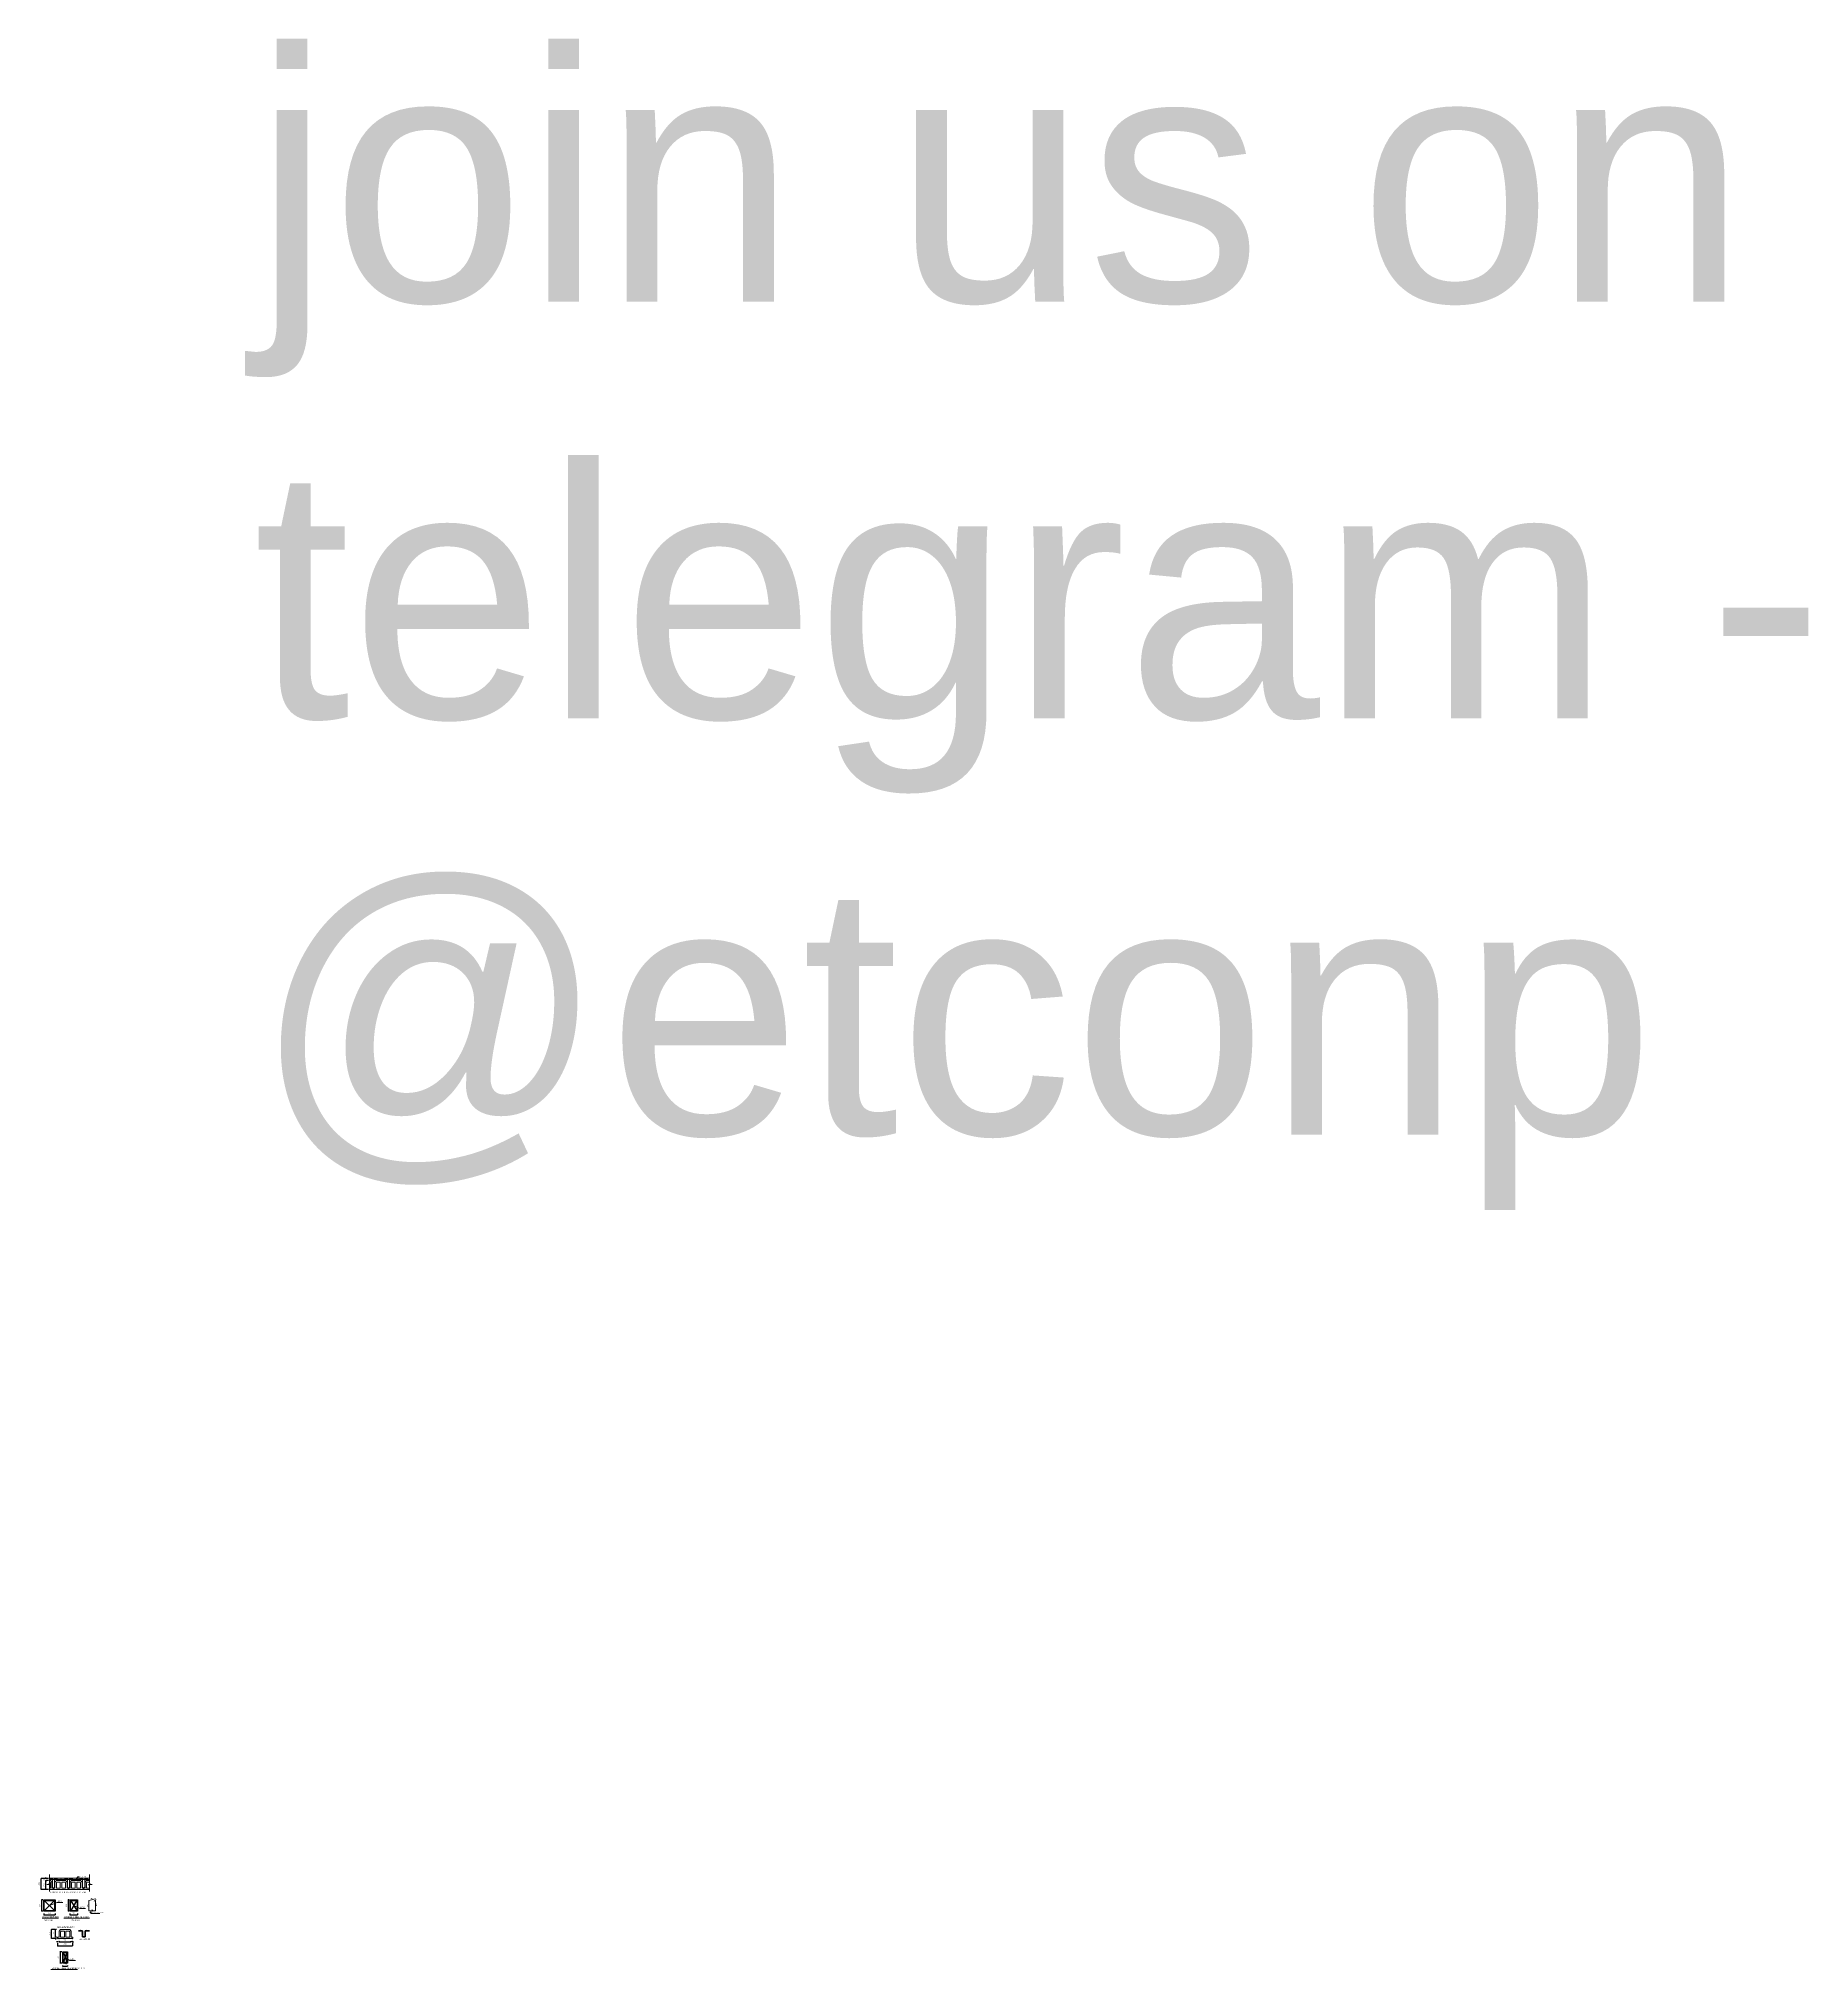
# Model space of a CAD drawing. Header units: inches. Extents: x -26151 to 62940, y -10194 to 246332.
# Drawn here: x 5582 to 14987, y 120801 to 131059 of the extents above; entities that cross this region are included whole.
import ezdxf

# ---------------------------------------------------------------- set-up
doc = ezdxf.new("R2010")
doc.units = ezdxf.units.IN
doc.header["$LTSCALE"] = 0.7
doc.header["$MEASUREMENT"] = 0
doc.layers.get('0').update_dxf_attribs({"lineweight": 13})
doc.layers.get('Defpoints').update_dxf_attribs({"lineweight": 5})
for name, color, linetype, lineweight in [('BEAM', 5, 'Continuous', 0), ('dim', 1, 'Continuous', 25), ('DIME', 6, 'Continuous', 25), ('hach', 9, 'Continuous', 9), ('HOLOW', 5, 'Continuous', 9), ('REIN', 6, 'Continuous', 40), ('ReinfContineous', 4, 'Continuous', 40), ('sec', 4, 'Continuous', 15), ('ste', 5, 'Continuous', 9), ('stirup', 4, 'Continuous', 30), ('tex', 3, 'Continuous', 25), ('TEXT', 3, 'Continuous', 25)]:
    doc.layers.add(name, color=color, linetype=linetype, lineweight=lineweight)
doc.layers.add('CONC', color=3, linetype='Continuous')
doc.styles.add('200style', font='iso.shx', dxfattribs={"height": 6.5})
doc.styles.add('AX', font='arial.ttf')
doc.styles.get("Standard").update_dxf_attribs({"font": 'arial.ttf', "height": 13})
doc.styles.add('t10', font='arial.ttf', dxfattribs={"height": 27})
doc.styles.add('t20', font='arial.ttf', dxfattribs={"height": 55})
doc.dimstyles.new('25ST', dxfattribs={"dimtxt": 13, "dimasz": 5, "dimexe": 0.18, "dimexo": 5, "dimgap": 6, "dimtad": 1, "dimdec": 0, "dimlfac": 5, "dimzin": 0, "dimdsep": 46, "dimtxsty": 'Standard', "dimblk": 'ARCHTICK', "dimcen": 0.09, "dimclrd": 256, "dimclre": 7, "dimclrt": 7, "dimadec": 0, "dimazin": 0, "dimtfac": 1, "dimtdec": 0, "dimtix": 1, "dimtofl": 0, "dimtmove": 0, "dimatfit": 3, "dimldrblk": 'ARCHTICK', "dimfxl": 0, "dimtolj": 1, "dimtzin": 0, "dimarcsym": 0})

# ---------------------------------------------------------------- blocks, each defined once
blk = doc.blocks.new('_ArchTick')
at = {"color": 0, "linetype": 'ByBlock', "lineweight": 0, "const_width": 0.15}
blk.add_lwpolyline([(-0.5, -0.5), (0.5, 0.5)], dxfattribs=at)
blk = doc.blocks.new('*D769')
at = {"layer": 'Defpoints', "color": 0, "transparency": 16777216}
for p in [(5672, 120973), (5683, 120973), (5683, 120965)]:
    blk.add_point(p, dxfattribs=at)
at = {"layer": 'DIME', "lineweight": -2, "transparency": 16777216}
for p, q in [((5672, 120973), (5672, 120978)), ((5672, 120965), (5672, 120960))]:
    blk.add_line(p, q, dxfattribs=at)
at = {"layer": 'DIME', "color": 7, "lineweight": -2, "transparency": 16777216}
for p, q in [((5678, 120973), (5672, 120973)), ((5678, 120965), (5672, 120965))]:
    blk.add_line(p, q, dxfattribs=at)
at = {"layer": 'DIME', "lineweight": -2, "transparency": 16777216, "xscale": 5, "yscale": 5, "zscale": 5}
for p, rotation in [((5672, 120973), 270), ((5672, 120965), 90)]:
    blk.add_blockref('_ArchTick', p, dxfattribs=dict(at, rotation=rotation))
at = {"layer": 'DIME', "color": 7, "transparency": 16777216, "insert": (5663, 120969), "char_height": 6.5, "attachment_point": 5, "rotation": 90, "style": '200style'}
blk.add_mtext('\\A1;30', dxfattribs=at)
blk = doc.blocks.new('*D770')
at = {"layer": 'Defpoints', "color": 0, "transparency": 16777216}
for p in [(5672, 121013), (5683, 121013), (5683, 120973)]:
    blk.add_point(p, dxfattribs=at)
at = {"layer": 'DIME', "color": 7, "lineweight": -2, "transparency": 16777216}
for p, q in [((5678, 121013), (5672, 121013)), ((5678, 120973), (5672, 120973))]:
    blk.add_line(p, q, dxfattribs=at)
at = {"layer": 'DIME', "lineweight": -2, "transparency": 16777216}
blk.add_line((5672, 120973), (5672, 121013), dxfattribs=at)
at = {"layer": 'DIME', "lineweight": -2, "transparency": 16777216, "xscale": 5, "yscale": 5, "zscale": 5}
for p, rotation in [((5672, 121013), 90), ((5672, 120973), 270)]:
    blk.add_blockref('_ArchTick', p, dxfattribs=dict(at, rotation=rotation))
at = {"layer": 'DIME', "color": 7, "transparency": 16777216, "insert": (5663, 120993), "char_height": 6.5, "attachment_point": 5, "rotation": 90, "style": '200style'}
blk.add_mtext('\\A1;210', dxfattribs=at)
blk = doc.blocks.new('*D771')
at = {"layer": 'Defpoints', "color": 0, "transparency": 16777216}
for p in [(5651, 121013), (5673, 121013), (5673, 120965)]:
    blk.add_point(p, dxfattribs=at)
at = {"layer": 'DIME', "color": 7, "lineweight": -2, "transparency": 16777216}
for p, q in [((5668, 121013), (5651, 121013)), ((5668, 120965), (5651, 120965))]:
    blk.add_line(p, q, dxfattribs=at)
at = {"layer": 'DIME', "lineweight": -2, "transparency": 16777216}
blk.add_line((5651, 120965), (5651, 121013), dxfattribs=at)
at = {"layer": 'DIME', "lineweight": -2, "transparency": 16777216, "xscale": 5, "yscale": 5, "zscale": 5}
for p, rotation in [((5651, 121013), 90), ((5651, 120965), 270)]:
    blk.add_blockref('_ArchTick', p, dxfattribs=dict(at, rotation=rotation))
at = {"layer": 'DIME', "color": 7, "transparency": 16777216, "insert": (5642, 120989), "char_height": 6.5, "attachment_point": 5, "rotation": 90, "style": '200style'}
blk.add_mtext('\\A1;240', dxfattribs=at)
blk = doc.blocks.new('*D772')
at = {"layer": 'Defpoints', "color": 0, "transparency": 16777216}
for p in [(5683, 120957), (5691, 120957), (5691, 120947)]:
    blk.add_point(p, dxfattribs=at)
at = {"layer": 'DIME', "lineweight": -2, "transparency": 16777216}
for p, q in [((5683, 120947), (5678, 120947)), ((5691, 120947), (5696, 120947))]:
    blk.add_line(p, q, dxfattribs=at)
at = {"layer": 'DIME', "color": 7, "lineweight": -2, "transparency": 16777216}
for p, q in [((5683, 120952), (5683, 120947)), ((5691, 120952), (5691, 120947))]:
    blk.add_line(p, q, dxfattribs=at)
at = {"layer": 'DIME', "lineweight": -2, "transparency": 16777216, "xscale": 5, "yscale": 5, "zscale": 5}
blk.add_blockref('_ArchTick', (5683, 120947), dxfattribs=at)
at = {"layer": 'DIME', "lineweight": -2, "transparency": 16777216, "xscale": 5, "yscale": 5, "zscale": 5, "rotation": 180}
blk.add_blockref('_ArchTick', (5691, 120947), dxfattribs=at)
at = {"layer": 'DIME', "color": 7, "transparency": 16777216, "insert": (5687, 120957), "char_height": 6.5, "attachment_point": 5, "style": '200style'}
blk.add_mtext('\\A1;40', dxfattribs=at)
blk = doc.blocks.new('*D773')
at = {"layer": 'Defpoints', "color": 0, "transparency": 16777216}
for p in [(5691, 120957), (5755, 120957), (5755, 120947)]:
    blk.add_point(p, dxfattribs=at)
at = {"layer": 'DIME', "color": 7, "lineweight": -2, "transparency": 16777216}
for p, q in [((5691, 120952), (5691, 120947)), ((5755, 120952), (5755, 120947))]:
    blk.add_line(p, q, dxfattribs=at)
at = {"layer": 'DIME', "lineweight": -2, "transparency": 16777216}
blk.add_line((5691, 120947), (5755, 120947), dxfattribs=at)
at = {"layer": 'DIME', "lineweight": -2, "transparency": 16777216, "xscale": 5, "yscale": 5, "zscale": 5, "rotation": 180}
blk.add_blockref('_ArchTick', (5691, 120947), dxfattribs=at)
at = {"layer": 'DIME', "lineweight": -2, "transparency": 16777216, "xscale": 5, "yscale": 5, "zscale": 5}
blk.add_blockref('_ArchTick', (5755, 120947), dxfattribs=at)
at = {"layer": 'DIME', "color": 7, "transparency": 16777216, "insert": (5723, 120957), "char_height": 6.5, "attachment_point": 5, "style": '200style'}
blk.add_mtext('\\A1;320', dxfattribs=at)
blk = doc.blocks.new('*D774')
at = {"layer": 'Defpoints', "color": 0, "transparency": 16777216}
for p in [(5755, 120957), (5763, 120957), (5763, 120947)]:
    blk.add_point(p, dxfattribs=at)
at = {"layer": 'DIME', "lineweight": -2, "transparency": 16777216}
for p, q in [((5755, 120947), (5750, 120947)), ((5763, 120947), (5768, 120947))]:
    blk.add_line(p, q, dxfattribs=at)
at = {"layer": 'DIME', "color": 7, "lineweight": -2, "transparency": 16777216}
for p, q in [((5755, 120952), (5755, 120947)), ((5763, 120952), (5763, 120947))]:
    blk.add_line(p, q, dxfattribs=at)
at = {"layer": 'DIME', "lineweight": -2, "transparency": 16777216, "xscale": 5, "yscale": 5, "zscale": 5}
blk.add_blockref('_ArchTick', (5755, 120947), dxfattribs=at)
at = {"layer": 'DIME', "lineweight": -2, "transparency": 16777216, "xscale": 5, "yscale": 5, "zscale": 5, "rotation": 180}
blk.add_blockref('_ArchTick', (5763, 120947), dxfattribs=at)
at = {"layer": 'DIME', "color": 7, "transparency": 16777216, "insert": (5759, 120957), "char_height": 6.5, "attachment_point": 5, "style": '200style'}
blk.add_mtext('\\A1;40', dxfattribs=at)
blk = doc.blocks.new('*D775')
at = {"layer": 'Defpoints', "color": 0, "transparency": 16777216}
for p in [(5683, 120947), (5763, 120947), (5763, 120927)]:
    blk.add_point(p, dxfattribs=at)
at = {"layer": 'DIME', "color": 7, "lineweight": -2, "transparency": 16777216}
for p, q in [((5683, 120942), (5683, 120927)), ((5763, 120942), (5763, 120927))]:
    blk.add_line(p, q, dxfattribs=at)
at = {"layer": 'DIME', "lineweight": -2, "transparency": 16777216}
blk.add_line((5683, 120927), (5763, 120927), dxfattribs=at)
at = {"layer": 'DIME', "lineweight": -2, "transparency": 16777216, "xscale": 5, "yscale": 5, "zscale": 5, "rotation": 180}
blk.add_blockref('_ArchTick', (5683, 120927), dxfattribs=at)
at = {"layer": 'DIME', "lineweight": -2, "transparency": 16777216, "xscale": 5, "yscale": 5, "zscale": 5}
blk.add_blockref('_ArchTick', (5763, 120927), dxfattribs=at)
at = {"layer": 'DIME', "color": 7, "transparency": 16777216, "insert": (5723, 120936), "char_height": 6.5, "attachment_point": 5, "style": '200style'}
blk.add_mtext('\\A1;400', dxfattribs=at)
blk = doc.blocks.new('*D776')
at = {"layer": 'Defpoints', "color": 0, "transparency": 16777216}
for p in [(5621, 121273), (5639, 121273), (5639, 121225)]:
    blk.add_point(p, dxfattribs=at)
at = {"layer": 'DIME', "color": 7, "lineweight": -2, "transparency": 16777216}
for p, q in [((5634, 121273), (5620, 121273)), ((5634, 121225), (5620, 121225))]:
    blk.add_line(p, q, dxfattribs=at)
at = {"layer": 'DIME', "lineweight": -2, "transparency": 16777216}
blk.add_line((5621, 121225), (5621, 121273), dxfattribs=at)
at = {"layer": 'DIME', "lineweight": -2, "transparency": 16777216, "xscale": 5, "yscale": 5, "zscale": 5}
for p, rotation in [((5621, 121273), 90), ((5621, 121225), 270)]:
    blk.add_blockref('_ArchTick', p, dxfattribs=dict(at, rotation=rotation))
at = {"layer": 'DIME', "color": 7, "transparency": 16777216, "insert": (5611, 121249), "char_height": 6.5, "attachment_point": 5, "rotation": 90, "style": '200style'}
blk.add_mtext('\\A1;240', dxfattribs=at)
blk = doc.blocks.new('*D777')
at = {"layer": 'Defpoints', "color": 0, "transparency": 16777216}
for p in [(5621, 121285), (5639, 121285), (5639, 121273)]:
    blk.add_point(p, dxfattribs=at)
at = {"layer": 'DIME', "color": 7, "lineweight": -2, "transparency": 16777216}
for p, q in [((5634, 121285), (5620, 121285)), ((5634, 121273), (5620, 121273))]:
    blk.add_line(p, q, dxfattribs=at)
at = {"layer": 'DIME', "lineweight": -2, "transparency": 16777216}
for p, q in [((5621, 121285), (5621, 121290)), ((5621, 121273), (5621, 121268))]:
    blk.add_line(p, q, dxfattribs=at)
at = {"layer": 'DIME', "lineweight": -2, "transparency": 16777216, "xscale": 5, "yscale": 5, "zscale": 5}
for p, rotation in [((5621, 121285), 270), ((5621, 121273), 90)]:
    blk.add_blockref('_ArchTick', p, dxfattribs=dict(at, rotation=rotation))
at = {"layer": 'DIME', "color": 7, "transparency": 16777216, "insert": (5611, 121279), "char_height": 6.5, "attachment_point": 5, "rotation": 90, "style": '200style'}
blk.add_mtext('\\A1;60', dxfattribs=at)
blk = doc.blocks.new('*D778')
at = {"layer": 'Defpoints', "color": 0, "transparency": 16777216}
for p in [(5596, 121285), (5625, 121285), (5625, 121225)]:
    blk.add_point(p, dxfattribs=at)
at = {"layer": 'DIME', "color": 7, "lineweight": -2, "transparency": 16777216}
for p, q in [((5620, 121285), (5596, 121285)), ((5620, 121225), (5596, 121225))]:
    blk.add_line(p, q, dxfattribs=at)
at = {"layer": 'DIME', "lineweight": -2, "transparency": 16777216}
blk.add_line((5596, 121225), (5596, 121285), dxfattribs=at)
at = {"layer": 'DIME', "lineweight": -2, "transparency": 16777216, "xscale": 5, "yscale": 5, "zscale": 5}
for p, rotation in [((5596, 121285), 90), ((5596, 121225), 270)]:
    blk.add_blockref('_ArchTick', p, dxfattribs=dict(at, rotation=rotation))
at = {"layer": 'DIME', "color": 7, "transparency": 16777216, "insert": (5586, 121255), "char_height": 6.5, "attachment_point": 5, "rotation": 90, "style": '200style'}
blk.add_mtext('\\A1;300', dxfattribs=at)
blk = doc.blocks.new('*D779')
at = {"layer": 'Defpoints', "color": 0, "transparency": 16777216}
for p in [(5710, 120827), (5735, 120827), (5735, 120818)]:
    blk.add_point(p, dxfattribs=at)
at = {"layer": 'DIME', "color": 7, "lineweight": -2, "transparency": 16777216}
for p, q in [((5710, 120822), (5710, 120818)), ((5735, 120822), (5735, 120818))]:
    blk.add_line(p, q, dxfattribs=at)
at = {"layer": 'DIME', "lineweight": -2, "transparency": 16777216}
blk.add_line((5710, 120818), (5735, 120818), dxfattribs=at)
at = {"layer": 'DIME', "lineweight": -2, "transparency": 16777216, "xscale": 5, "yscale": 5, "zscale": 5, "rotation": 180}
blk.add_blockref('_ArchTick', (5710, 120818), dxfattribs=at)
at = {"layer": 'DIME', "lineweight": -2, "transparency": 16777216, "xscale": 5, "yscale": 5, "zscale": 5}
blk.add_blockref('_ArchTick', (5735, 120818), dxfattribs=at)
at = {"layer": 'DIME', "color": 7, "transparency": 16777216, "insert": (5725, 120828), "char_height": 6.5, "attachment_point": 5, "style": '200style'}
blk.add_mtext('\\A1;125', dxfattribs=at)
blk = doc.blocks.new('*D780')
at = {"layer": 'Defpoints', "color": 0, "transparency": 16777216}
for p in [(5696, 120835), (5710, 120895), (5710, 120835)]:
    blk.add_point(p, dxfattribs=at)
at = {"layer": 'DIME', "color": 7, "lineweight": -2, "transparency": 16777216}
for p, q in [((5705, 120895), (5695, 120895)), ((5705, 120835), (5695, 120835))]:
    blk.add_line(p, q, dxfattribs=at)
at = {"layer": 'DIME', "lineweight": -2, "transparency": 16777216}
blk.add_line((5696, 120895), (5696, 120835), dxfattribs=at)
at = {"layer": 'DIME', "lineweight": -2, "transparency": 16777216, "xscale": 5, "yscale": 5, "zscale": 5}
for p, rotation in [((5696, 120895), 90), ((5696, 120835), 270)]:
    blk.add_blockref('_ArchTick', p, dxfattribs=dict(at, rotation=rotation))
at = {"layer": 'DIME', "color": 7, "transparency": 16777216, "insert": (5686, 120865), "char_height": 6.5, "attachment_point": 5, "rotation": 90, "style": '200style'}
blk.add_mtext('\\A1;300', dxfattribs=at)
blk = doc.blocks.new('*D781')
at = {"layer": 'Defpoints', "color": 0, "transparency": 16777216}
for p in [(5749, 121104), (5789, 121104), (5789, 121091)]:
    blk.add_point(p, dxfattribs=at)
at = {"layer": 'DIME', "color": 7, "lineweight": -2, "transparency": 16777216}
for p, q in [((5749, 121099), (5749, 121091)), ((5789, 121099), (5789, 121091))]:
    blk.add_line(p, q, dxfattribs=at)
at = {"layer": 'DIME', "lineweight": -2, "transparency": 16777216}
blk.add_line((5749, 121091), (5789, 121091), dxfattribs=at)
at = {"layer": 'DIME', "lineweight": -2, "transparency": 16777216, "xscale": 5, "yscale": 5, "zscale": 5, "rotation": 180}
blk.add_blockref('_ArchTick', (5749, 121091), dxfattribs=at)
at = {"layer": 'DIME', "lineweight": -2, "transparency": 16777216, "xscale": 5, "yscale": 5, "zscale": 5}
blk.add_blockref('_ArchTick', (5789, 121091), dxfattribs=at)
at = {"layer": 'DIME', "color": 7, "transparency": 16777216, "insert": (5769, 121100), "char_height": 6.5, "attachment_point": 5, "style": '200style'}
blk.add_mtext('\\A1;200', dxfattribs=at)
blk = doc.blocks.new('*D782')
at = {"layer": 'Defpoints', "color": 0, "transparency": 16777216}
for p in [(5749, 121171), (5739, 121111), (5749, 121111)]:
    blk.add_point(p, dxfattribs=at)
at = {"layer": 'DIME', "color": 7, "lineweight": -2, "transparency": 16777216}
for p, q in [((5744, 121171), (5739, 121171)), ((5744, 121111), (5739, 121111))]:
    blk.add_line(p, q, dxfattribs=at)
at = {"layer": 'DIME', "lineweight": -2, "transparency": 16777216}
blk.add_line((5739, 121171), (5739, 121111), dxfattribs=at)
at = {"layer": 'DIME', "lineweight": -2, "transparency": 16777216, "xscale": 5, "yscale": 5, "zscale": 5}
for p, rotation in [((5739, 121171), 90), ((5739, 121111), 270)]:
    blk.add_blockref('_ArchTick', p, dxfattribs=dict(at, rotation=rotation))
at = {"layer": 'DIME', "color": 7, "transparency": 16777216, "insert": (5730, 121141), "char_height": 6.5, "attachment_point": 5, "rotation": 90, "style": '200style'}
blk.add_mtext('\\A1;300', dxfattribs=at)
blk = doc.blocks.new('*D783')
at = {"layer": 'Defpoints', "color": 0, "transparency": 16777216}
for p in [(5610, 121104), (5670, 121104), (5670, 121091)]:
    blk.add_point(p, dxfattribs=at)
at = {"layer": 'DIME', "color": 7, "lineweight": -2, "transparency": 16777216}
for p, q in [((5610, 121099), (5610, 121091)), ((5670, 121099), (5670, 121091))]:
    blk.add_line(p, q, dxfattribs=at)
at = {"layer": 'DIME', "lineweight": -2, "transparency": 16777216}
blk.add_line((5610, 121091), (5670, 121091), dxfattribs=at)
at = {"layer": 'DIME', "lineweight": -2, "transparency": 16777216, "xscale": 5, "yscale": 5, "zscale": 5, "rotation": 180}
blk.add_blockref('_ArchTick', (5610, 121091), dxfattribs=at)
at = {"layer": 'DIME', "lineweight": -2, "transparency": 16777216, "xscale": 5, "yscale": 5, "zscale": 5}
blk.add_blockref('_ArchTick', (5670, 121091), dxfattribs=at)
at = {"layer": 'DIME', "color": 7, "transparency": 16777216, "insert": (5640, 121100), "char_height": 6.5, "attachment_point": 5, "style": '200style'}
blk.add_mtext('\\A1;300', dxfattribs=at)
blk = doc.blocks.new('*D784')
at = {"layer": 'Defpoints', "color": 0, "transparency": 16777216}
for p in [(5610, 121171), (5598, 121111), (5610, 121111)]:
    blk.add_point(p, dxfattribs=at)
at = {"layer": 'DIME', "color": 7, "lineweight": -2, "transparency": 16777216}
for p, q in [((5605, 121171), (5598, 121171)), ((5605, 121111), (5598, 121111))]:
    blk.add_line(p, q, dxfattribs=at)
at = {"layer": 'DIME', "lineweight": -2, "transparency": 16777216}
blk.add_line((5598, 121171), (5598, 121111), dxfattribs=at)
at = {"layer": 'DIME', "lineweight": -2, "transparency": 16777216, "xscale": 5, "yscale": 5, "zscale": 5}
for p, rotation in [((5598, 121171), 90), ((5598, 121111), 270)]:
    blk.add_blockref('_ArchTick', p, dxfattribs=dict(at, rotation=rotation))
at = {"layer": 'DIME', "color": 7, "transparency": 16777216, "insert": (5589, 121141), "char_height": 6.5, "attachment_point": 5, "rotation": 90, "style": '200style'}
blk.add_mtext('\\A1;300', dxfattribs=at)

msp = doc.modelspace()

# ---------------------------------------------------------------- linework, layer by layer
at = {"layer": 'BEAM', "linetype": 'Continuous', "ltscale": 0.02}
for p, q in [((5639.27, 121256.36), (5626.35, 121251.74)), ((5626.35, 121251.74), (5645.18, 121251.74)), ((5639.27, 121304.97), (5639.27, 121256.36)), ((5639.27, 121285.41), (5853.06, 121285.41)), ((5645.18, 121251.74), (5639.27, 121247.7)), ((5639.27, 121247.7), (5639.27, 121215.85)), ((5790.23, 121292.89), (5796.02, 121292.89)), ((5865.98, 121251.74), (5847.15, 121251.74)), ((5847.15, 121251.74), (5853.06, 121247.7)), ((5853.06, 121304.97), (5853.06, 121256.36)), ((5853.06, 121256.36), (5865.98, 121251.74)), ((5853.06, 121247.7), (5853.06, 121215.85)), ((5661.18, 121225.41), (5647.77, 121225.41))]:
    msp.add_line(p, q, dxfattribs=at)
at = {"layer": 'BEAM'}
msp.add_line((5790.23, 121292.89), (5790.55, 121279.92), dxfattribs=at)
at = {"layer": 'BEAM', "linetype": 'Continuous', "ltscale": 0.02, "const_width": 1.5}
for points in [[(5652.48, 121281.81, 1), (5653.98, 121281.81, 1)], [(5668.24, 121281.65, 1), (5669.74, 121281.65, 1)], [(5700.39, 121281.65, 1), (5701.89, 121281.65, 1)], [(5732.48, 121281.81, 1), (5733.98, 121281.81, 1)], [(5748.24, 121281.65, 1), (5749.74, 121281.65, 1)], [(5780.6, 121281.65, 1), (5782.1, 121281.65, 1)], [(5812.48, 121281.81, 1), (5813.98, 121281.81, 1)], [(5828.24, 121281.65, 1), (5829.74, 121281.65, 1)], [(5656.92, 121238.45, 1), (5658.42, 121238.45, 1)], [(5664.18, 121238.45, 1), (5665.68, 121238.45, 1)], [(5736.92, 121238.45, 1), (5738.42, 121238.45, 1)], [(5744.18, 121238.45, 1), (5745.68, 121238.45, 1)], [(5816.92, 121238.45, 1), (5818.42, 121238.45, 1)], [(5824.18, 121238.45, 1), (5825.68, 121238.45, 1)]]:
    msp.add_lwpolyline(points, format="xyb", close=True, dxfattribs=at)
at = {"layer": 'BEAM'}
msp.add_lwpolyline([(5790.23, 121292.89), (5782.1, 121281.65)], dxfattribs=at)
at = {"layer": 'CONC'}
for points in [[(5669.59, 121110.6), (5609.59, 121110.6), (5609.59, 121170.6), (5669.59, 121170.6)], [(5789.09, 121110.6), (5749.09, 121110.6), (5749.09, 121170.6), (5789.09, 121170.6)], [(5735.43, 120835.16), (5710.43, 120835.16), (5710.43, 120895.16), (5735.43, 120895.16)]]:
    msp.add_lwpolyline(points, close=True, dxfattribs=at)
at = {"layer": 'dim', "color": 1}
for p, q in [((5816.07, 120974.08), (5816.07, 121007.01)), ((5816.07, 121005.51), (5816.07, 120995.68)), ((5829.57, 121005.51), (5829.57, 120995.68))]:
    msp.add_line(p, q, dxfattribs=at)
at = {"layer": 'HOLOW', "linetype": 'Continuous', "ltscale": 0.02}
for points in [[(5639.27, 121273.41), (5645.18, 121273.41), (5653.18, 121265.41), (5653.18, 121233.41), (5661.18, 121233.41), (5661.18, 121225.41), (5639.27, 121225.41)], [(5639.27, 121265.41), (5641.87, 121265.41), (5645.18, 121262.1), (5645.18, 121233.41), (5639.27, 121233.41)], [(5853.06, 121225.41), (5821.18, 121225.41), (5821.18, 121233.41), (5829.18, 121233.41), (5829.18, 121265.41), (5837.18, 121273.41), (5853.06, 121273.41)], [(5853.06, 121233.41), (5837.18, 121233.41), (5837.18, 121262.1), (5840.49, 121265.41), (5853.06, 121265.41)], [(5857.18, 121254.89), (5857.18, 121251.74)]]:
    msp.add_lwpolyline(points, dxfattribs=at)
for points in [[(5661.18, 121233.41), (5669.18, 121233.41), (5669.18, 121265.41), (5677.18, 121273.41), (5725.18, 121273.41), (5733.18, 121265.41), (5733.18, 121233.41), (5741.18, 121233.41), (5741.18, 121225.41), (5661.18, 121225.41)], [(5677.18, 121233.41), (5677.18, 121262.1), (5680.49, 121265.41), (5697.18, 121265.41), (5697.18, 121233.41)], [(5705.18, 121265.41), (5721.87, 121265.41), (5725.18, 121262.1), (5725.18, 121233.41), (5705.18, 121233.41)], [(5741.18, 121233.41), (5749.18, 121233.41), (5749.18, 121265.41), (5757.18, 121273.41), (5805.18, 121273.41), (5813.18, 121265.41), (5813.18, 121233.41), (5821.18, 121233.41), (5821.18, 121225.41), (5741.18, 121225.41)], [(5757.18, 121233.41), (5757.18, 121262.1), (5760.49, 121265.41), (5777.18, 121265.41), (5777.18, 121233.41)], [(5785.18, 121265.41), (5801.87, 121265.41), (5805.18, 121262.1), (5805.18, 121233.41), (5785.18, 121233.41)], [(5683.41, 120972.97), (5691.41, 120972.97), (5691.41, 121004.97), (5699.41, 121012.97), (5747.41, 121012.97), (5755.41, 121004.97), (5755.41, 120972.97), (5763.41, 120972.97), (5763.41, 120964.97), (5683.41, 120964.97)], [(5699.41, 120972.97), (5699.41, 121001.66), (5702.73, 121004.97), (5719.41, 121004.97), (5719.41, 120972.97)], [(5727.41, 121004.97), (5744.1, 121004.97), (5747.41, 121001.66), (5747.41, 120972.97), (5727.41, 120972.97)]]:
    msp.add_lwpolyline(points, close=True, dxfattribs=at)
at = {"layer": 'REIN', "const_width": 1.79}
for points in [[(5612.71, 121166.36, 1), (5614.66, 121166.36, 1)], [(5666.47, 121166.36, -1), (5664.52, 121166.36, -1)], [(5752.21, 121166.36, 1), (5754.16, 121166.36, 1)], [(5785.97, 121166.36, -1), (5784.02, 121166.36, -1)], [(5612.71, 121114.83, -1), (5614.66, 121114.83, -1)], [(5666.47, 121114.83, 1), (5664.52, 121114.83, 1)], [(5752.21, 121114.83, -1), (5754.16, 121114.83, -1)], [(5785.97, 121114.83, 1), (5784.02, 121114.83, 1)], [(5713.55, 120890.92, 1), (5715.49, 120890.92, 1)], [(5713.55, 120839.4, -1), (5715.49, 120839.4, -1)], [(5732.3, 120890.92, -1), (5730.36, 120890.92, -1)], [(5732.3, 120839.4, 1), (5730.36, 120839.4, 1)]]:
    msp.add_lwpolyline(points, format="xyb", close=True, dxfattribs=at)
at = {"layer": 'ReinfContineous'}
for p, q in [((5816.07, 121007.01), (5793.57, 121007.01)), ((5816.07, 121007.01), (5816.07, 120974.08)), ((5816.07, 120974.08), (5829.57, 120974.08)), ((5829.57, 120974.08), (5829.57, 121007.01)), ((5829.57, 121007.01), (5852.67, 121007.01))]:
    msp.add_line(p, q, dxfattribs=at)
at = {"layer": 'sec'}
for p, q in [((5639.59, 121140.61), (5680.42, 121157.01)), ((5680.42, 121157.01), (5711.43, 121157.01)), ((5769.44, 121140.26), (5801.04, 121124.79)), ((5801.04, 121124.79), (5832.05, 121124.79)), ((5859.03, 121113.1), (5859.03, 121098.45)), ((5859.03, 121098.45), (5907.42, 121098.45)), ((5720.61, 120865.59), (5747.37, 120849.36)), ((5747.37, 120849.36), (5778.39, 120849.36))]:
    msp.add_line(p, q, dxfattribs=at)
at = {"layer": 'ste', "color": 2, "linetype": 'Continuous', "ltscale": 0.02}
for p, q in [((5639.6, 121279.73), (5853.06, 121279.73)), ((5655.18, 121235.41), (5667.18, 121235.41)), ((5849.02, 121168.1), (5882.92, 121176.61)), ((5849.02, 121168.1), (5849.02, 121113.1)), ((5884.02, 121168.1), (5878.52, 121168.1)), ((5882.92, 121176.61), (5883.75, 121173.3)), ((5884.02, 121113.1), (5884.02, 121168.1)), ((5849.02, 121113.1), (5884.02, 121113.1))]:
    msp.add_line(p, q, dxfattribs=at)
for points in [[(5639.27, 121283.41), (5655.18, 121283.41), (5655.18, 121235.41), (5667.18, 121235.41), (5667.18, 121283.41), (5683.23, 121283.41)], [(5719.27, 121283.41), (5735.18, 121283.41), (5735.18, 121235.41), (5747.18, 121235.41), (5747.18, 121283.41), (5763.23, 121283.41)], [(5799.27, 121283.41), (5815.18, 121283.41), (5815.18, 121235.41), (5827.18, 121235.41), (5827.18, 121283.41), (5843.23, 121283.41)]]:
    msp.add_lwpolyline(points, dxfattribs=at)
at = {"layer": 'stirup'}
for p, q in [((5664.79, 121165.69), (5613.68, 121114.83)), ((5614.03, 121166.03), (5665.14, 121115.18)), ((5784.29, 121165.69), (5753.18, 121114.83)), ((5753.89, 121165.69), (5784.99, 121114.83)), ((5730.63, 120890.25), (5714.52, 120839.4)), ((5715.22, 120890.25), (5731.33, 120839.4))]:
    msp.add_line(p, q, dxfattribs=at)
for points in [[(5667.09, 121113.1), (5612.09, 121113.1), (5612.09, 121168.1), (5667.09, 121168.1)], [(5786.59, 121113.1), (5751.59, 121113.1), (5751.59, 121168.1), (5786.59, 121168.1)], [(5732.93, 120837.66), (5712.93, 120837.66), (5712.93, 120892.66), (5732.93, 120892.66)]]:
    msp.add_lwpolyline(points, close=True, dxfattribs=at)
at = {"layer": 'TEXT'}
for p, q in [((5619.44, 121163.66), (5619.44, 121163.66)), ((5619.73, 121163.66), (5619.73, 121163.66)), ((5758.94, 121163.66), (5758.94, 121163.66)), ((5759.23, 121163.66), (5759.23, 121163.66)), ((5619.44, 121117.54), (5619.44, 121117.54)), ((5619.73, 121117.54), (5619.73, 121117.54)), ((5758.94, 121117.54), (5758.94, 121117.54)), ((5759.23, 121117.54), (5759.23, 121117.54)), ((5720.28, 120888.22), (5720.28, 120888.22)), ((5720.28, 120842.1), (5720.28, 120842.1)), ((5720.57, 120888.22), (5720.57, 120888.22)), ((5720.57, 120842.1), (5720.57, 120842.1))]:
    msp.add_line(p, q, dxfattribs=at)

# ---------------------------------------------------------------- texts
at = {"layer": 'dim', "ltscale": 0.005, "char_height": 6.6, "width": 37.5487, "attachment_point": 1, "style": 't20'}
for s, insert in [('4%%C16', (5682.31, 121165.96)), ('4%%C16', (5802.93, 121134.38)), ('4%%C14', (5749.27, 120858.95))]:
    msp.add_mtext(s, dxfattribs=dict(at, insert=insert))
at = {"layer": 'hach', "linetype": 'ByBlock', "insert": (6723.65, 130988.27), "char_height": 1327.2165, "attachment_point": 1}
msp.add_mtext_dynamic_manual_height_columns('join us on          telegram - @etconp', width=14682.1961, gutter_width=0, heights=[0], dxfattribs=at)
at = {"layer": 'sec', "color": 7, "style": 't10'}
for s, p in [('TYPICAL RIBBED FLOOR SECTION', (5643.22, 121206.5)), ('HOLLOW BLOCK', (5682.5, 121021.44))]:
    msp.add_text(s, height=8.1, dxfattribs=at).set_placement(p)
at = {"layer": 'sec', "color": 7, "char_height": 8.1, "attachment_point": 1, "style": 't10'}
for s, insert, width in [('{\\fArial|b1|i0|c0|p34;\\LBEAM (300*300)}', (5601.48, 121083.69), 283.8312), ('SC 1: 20', (5613.67, 121067.37), 98.8), ('{\\fArial|b1|i0|c0|p34;\\LTYPICAL EDGE SECTION}', (5716.14, 121083.69), 283.8312), ('SC 1: 20', (5754.75, 121067.37), 98.8), ('{\\fArial|b1|i0|c0|p34;\\LTYPICAL EDGE SECTION  }SC 1: 20', (5646.3, 120811.1), 283.8312)]:
    msp.add_mtext(s, dxfattribs=dict(at, insert=insert, width=width))
at = {"layer": 'tex'}
for s, height, style, p in [('%%C 8 c/c 240', 5.4, 't10', (5796.57, 121290.45)), ('50', 5.4, 't10', (5874.11, 121161.84)), ('50', 5.4, 't10', (5885.16, 121171.91)), ('St. %%C 8 C\\C 140 L=900', 5.4, 't10', (5850.01, 121101.63)), ('150', 5.4, 't10', (5861.2, 121115.32)), ('st.%%C8 c/c200 L=830', 4.5, 'AX', (5800.72, 120959.85))]:
    msp.add_text(s, height=height, dxfattribs=dict(at, style=style)).set_placement(p)
for s, height, rotation, style, p in [('250', 5.4, 90, 't10', (5846.86, 121134.03)), ('150', 5.4, 15.705986, 't10', (5857.36, 121173)), ('250', 5.4, 90, 't10', (5893.06, 121137.65)), ('220', 4.5, 90, 'AX', (5813.41, 120985.67))]:
    msp.add_text(s, height=height, rotation=rotation, dxfattribs=dict(at, style=style)).set_placement(p)
at = {"layer": 'tex', "char_height": 4.5, "attachment_point": 5, "style": 'AX'}
for s, insert in [('150', (5804.17, 121010.67)), ('90', (5823.02, 120970.31)), ('150', (5841.87, 121010.67))]:
    msp.add_mtext(s, dxfattribs=dict(at, insert=insert))

# ---------------------------------------------------------------- dimensions: what is measured, and where the dimension line sits
at = {"layer": 'DIME'}
for base, p1, p2, text, picture, middle in [((5595.72, 121285.41), (5625.15, 121225.41), (5625.15, 121285.41), '300', '*D778', (5586.47, 121255.41)), ((5620.54, 121285.41), (5639.27, 121273.41), (5639.27, 121285.41), '60', '*D777', (5611.12, 121279.41)), ((5620.54, 121273.41), (5639.27, 121225.41), (5639.27, 121273.41), '240', '*D776', (5611.29, 121249.41)), ((5651.07, 121012.97), (5672.91, 120964.97), (5672.96, 121012.97), '240', '*D771', (5641.82, 120988.97)), ((5672.15, 121012.97), (5683.41, 120972.97), (5683.46, 121012.97), '210', '*D770', (5662.9, 120992.97))]:
    dim = msp.add_linear_dim(base=base, p1=p1, p2=p2, angle=90, text=text, dimstyle='25ST', override={"dimtxsty": '200style'}, dxfattribs=at)
    dim.commit()
    dim.dimension.update_dxf_attribs({"geometry": picture, "text_midpoint": middle})
for base, p1, p2, picture, middle in [((5598.41, 121110.6), (5609.59, 121170.6), (5609.59, 121110.6), '*D784', (5589.16, 121140.6)), ((5738.9, 121110.6), (5749.09, 121170.6), (5749.09, 121110.6), '*D782', (5729.65, 121140.6)), ((5695.6, 120835.16), (5710.43, 120895.16), (5710.43, 120835.16), '*D780', (5686.35, 120865.16))]:
    dim = msp.add_linear_dim(base=base, p1=p1, p2=p2, angle=90, dimstyle='25ST', override={"dimtxsty": '200style'}, dxfattribs=at)
    dim.commit()
    dim.dimension.update_dxf_attribs({"geometry": picture, "text_midpoint": middle})
for base, p1, p2, picture, middle in [((5669.59, 121090.71), (5609.59, 121104.1), (5669.59, 121104.1), '*D783', (5639.59, 121090.71)), ((5789.09, 121090.71), (5749.09, 121104.1), (5789.09, 121104.1), '*D781', (5769.09, 121090.71)), ((5735.43, 120818.23), (5710.43, 120827.26), (5735.43, 120827.26), '*D779', (5725.43, 120818.23))]:
    dim = msp.add_linear_dim(base=base, p1=p1, p2=p2, dimstyle='25ST', override={"dimtxsty": '200style'}, dxfattribs=at)
    dim.commit()
    dim.dimension.update_dxf_attribs({"geometry": picture, "text_midpoint": middle, "dimtype": 160})
dim = msp.add_linear_dim(base=(5672.15, 120972.97), p1=(5683.41, 120964.97), p2=(5683.41, 120972.97), angle=90, text='30', dimstyle='25ST', override={"dimtxsty": '200style'}, dxfattribs=at)
dim.commit()
dim.dimension.update_dxf_attribs({"geometry": '*D769', "text_midpoint": (5672.15, 120968.97), "dimtype": 160})
for base, p1, p2, picture, middle in [((5691.41, 120947.29), (5683.41, 120957.47), (5691.41, 120957.47), '*D772', (5687.41, 120947.29)), ((5763.41, 120947.29), (5755.41, 120957.47), (5763.41, 120957.47), '*D774', (5759.41, 120947.29))]:
    dim = msp.add_linear_dim(base=base, p1=p1, p2=p2, text='40', dimstyle='25ST', override={"dimtxsty": '200style'}, dxfattribs=at)
    dim.commit()
    dim.dimension.update_dxf_attribs({"geometry": picture, "text_midpoint": middle, "dimtype": 160})
for base, p1, p2, text, picture, middle in [((5763.41, 120926.72), (5683.41, 120946.97), (5763.41, 120946.97), '400', '*D775', (5723.41, 120935.97)), ((5755.41, 120947.29), (5691.41, 120957.47), (5755.41, 120957.47), '320', '*D773', (5723.41, 120956.54))]:
    dim = msp.add_linear_dim(base=base, p1=p1, p2=p2, text=text, dimstyle='25ST', override={"dimtxsty": '200style'}, dxfattribs=at)
    dim.commit()
    dim.dimension.update_dxf_attribs({"geometry": picture, "text_midpoint": middle})

doc.saveas('drawing.dxf')
